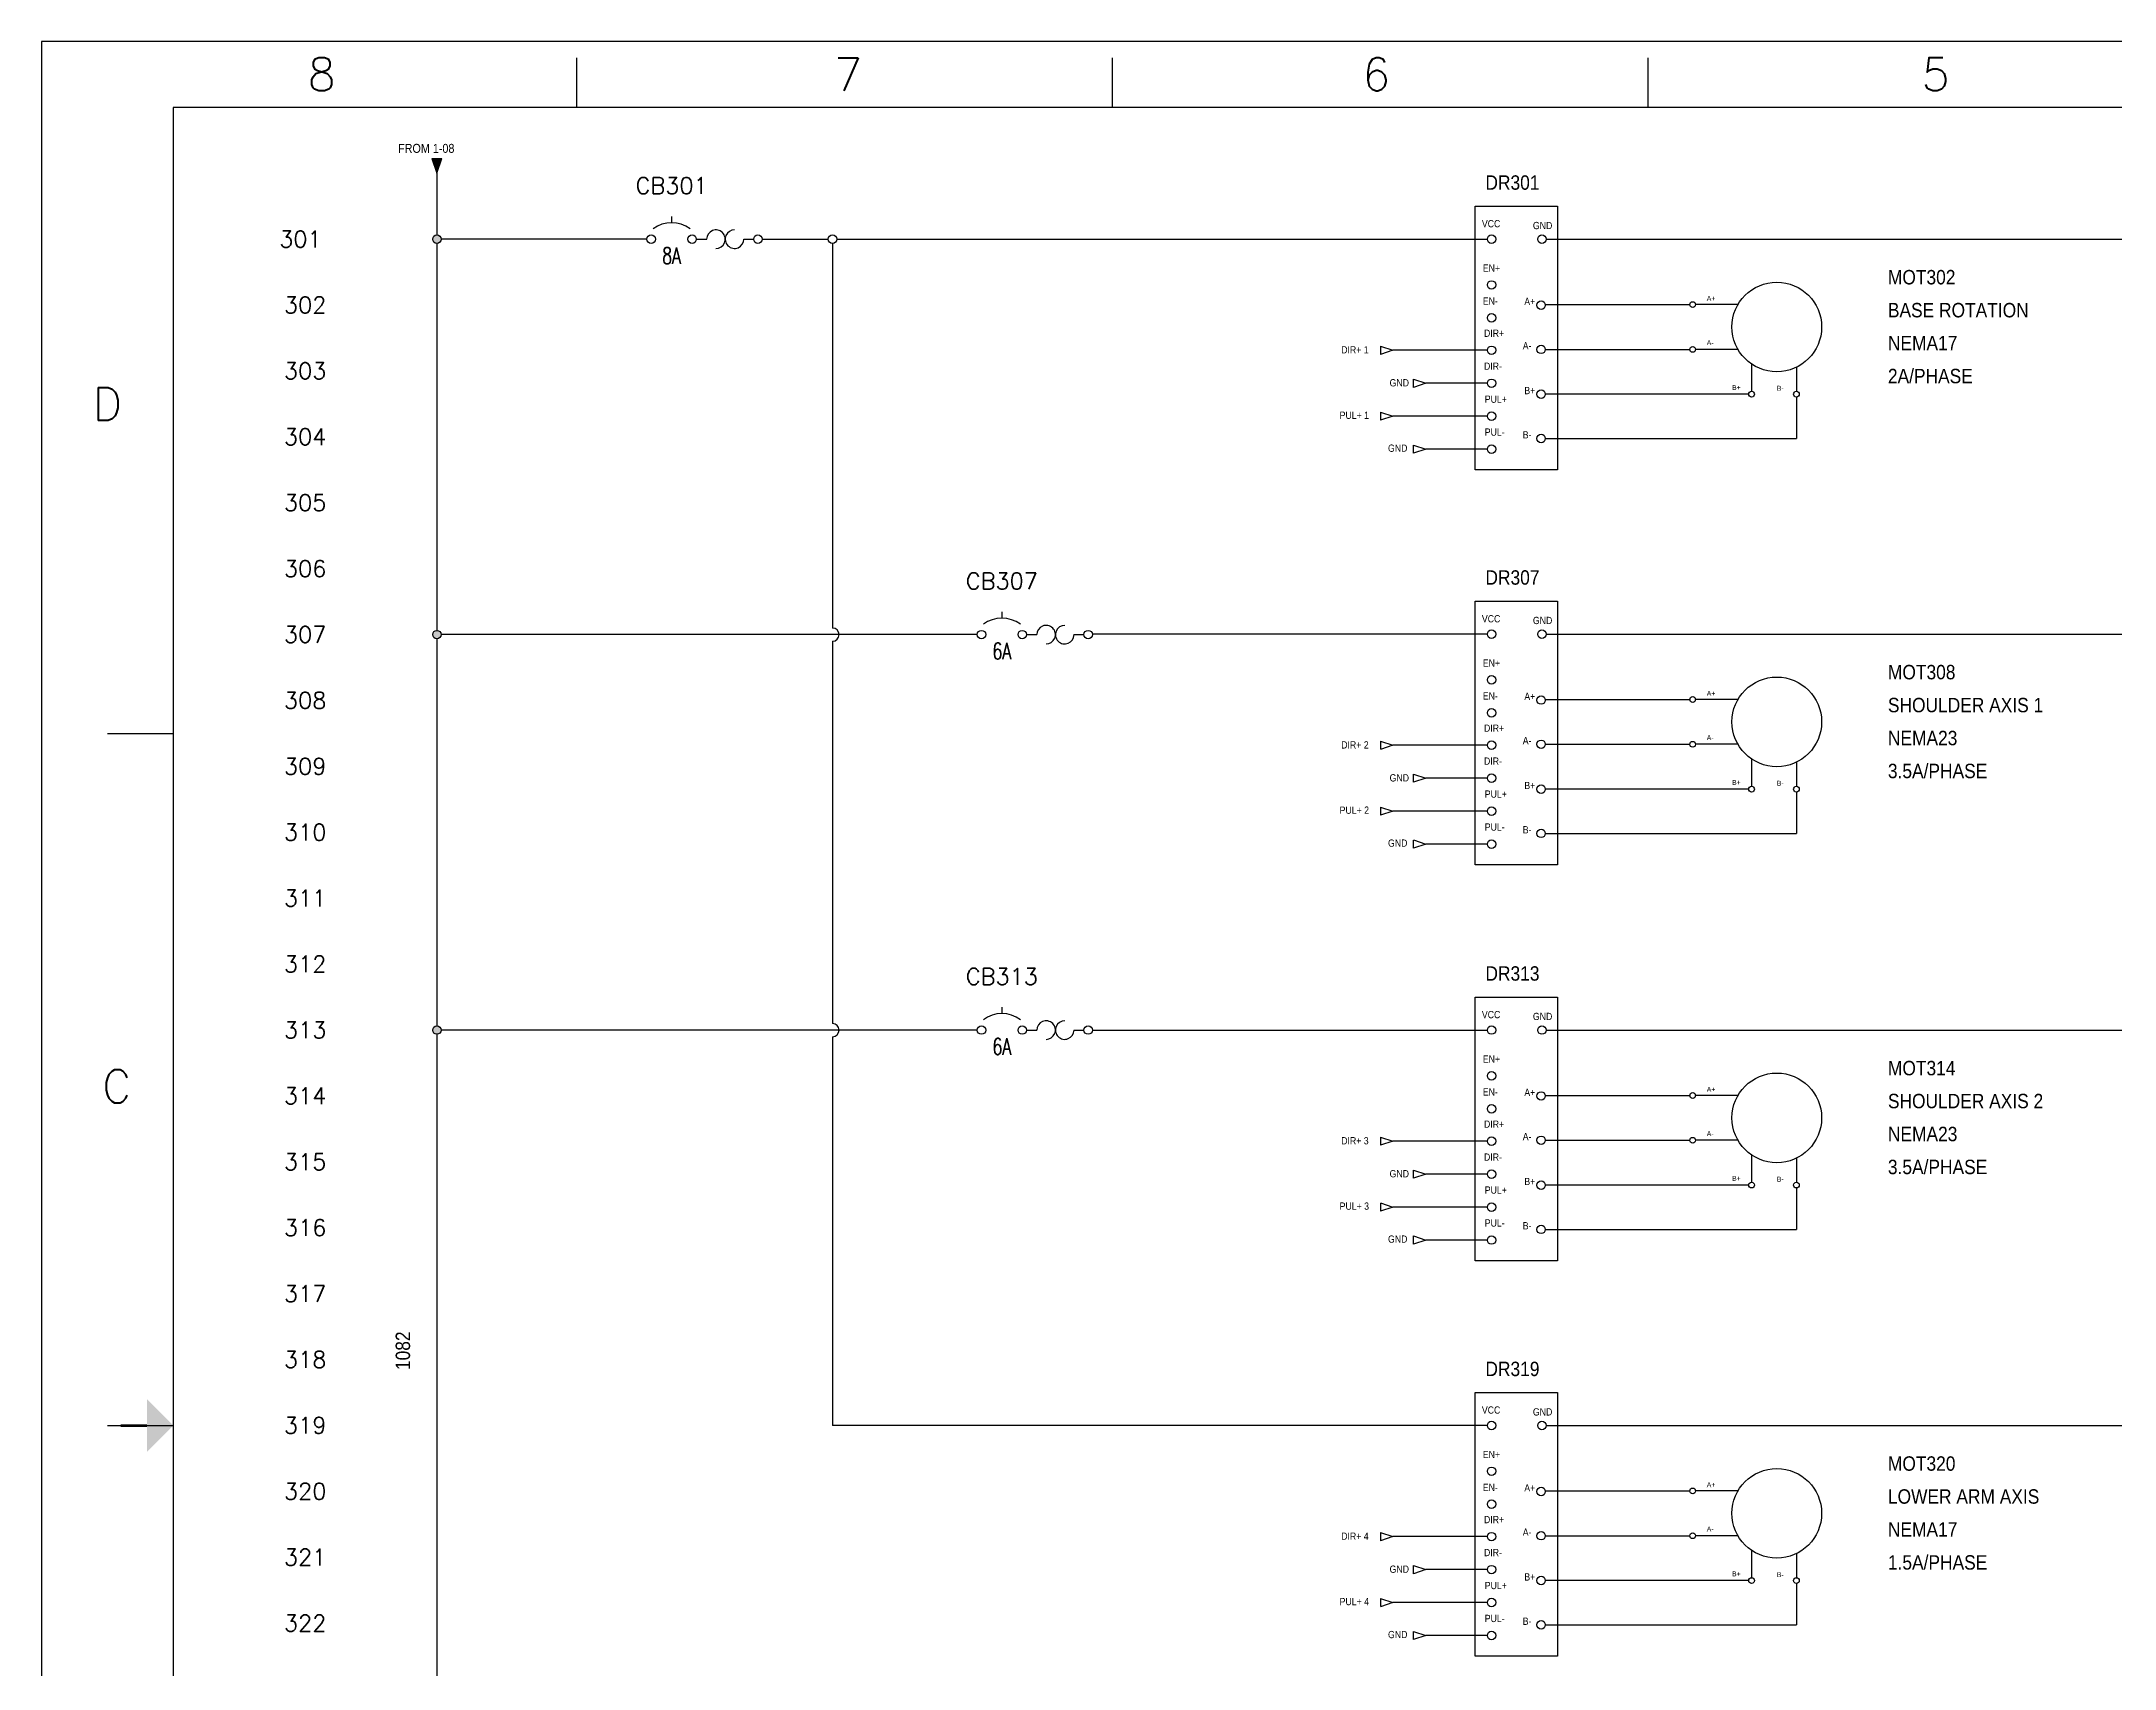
# Model space of a CAD drawing. Header units: inches. Extents: x 1.5 to 34, y 1.5 to 22.5.
# Drawn here: x 1.5 to 17.22, y 10.16 to 22.5 of the extents above; entities that cross this region are included whole.
import ezdxf
from ezdxf.enums import TextEntityAlignment as Align

# ---------------------------------------------------------------- set-up
doc = ezdxf.new("R2010")
doc.units = ezdxf.units.IN
doc.header["$MEASUREMENT"] = 0
for name, color, linetype in [('MISC', 7, 'Continuous'), ('PSYMS', 7, 'Continuous'), ('SYMS', 7, 'Continuous'), ('TAGS', 150, 'Continuous'), ('Title Block', 7, 'Continuous'), ('WIRES', 7, 'Continuous')]:
    doc.layers.add(name, color=color, linetype=linetype)
doc.layers.add('Schraffur (ISO)', color=7, linetype='Continuous', lineweight=18)
doc.layers.add('Skizziergeometrie (ISO)', color=7, linetype='Continuous', lineweight=25)
doc.styles.add('AW_TAG', font='txt', dxfattribs={"width": 0.9, "height": 0.109375})
doc.styles.add('Roman', font='romans')
doc.styles.add('WD', font='romans.shx')

# ---------------------------------------------------------------- blocks, each defined once
blk = doc.blocks.new('ANSI_border_D')
at = {"layer": 'Title Block'}
for p, q in [((0, 21), (0, 0)), ((32.5, 21), (0, 21)), ((4.062, 20.5), (4.062, 20.875)), ((8.125, 20.5), (8.125, 20.875)), ((12.187, 20.5), (12.187, 20.875)), ((1, 20.5), (1, 0.5)), ((31.5, 20.5), (1, 20.5)), ((0.5, 15.75), (1, 15.75)), ((0.5, 10.5), (1, 10.5))]:
    blk.add_line(p, q, dxfattribs=at)
at = {"layer": 'Title Block', "const_width": 0.02}
for points in [[(0.6, 10.5), (0.6, 10.5)], [(0.6, 10.5), (0.8, 10.5)]]:
    blk.add_lwpolyline(points, dxfattribs=at)
at = {"layer": 'Title Block'}
blk.add_solid([(0.8, 10.3), (0.8, 10.7), (1, 10.5)], dxfattribs=at)
at = {"layer": 'Title Block', "style": 'Roman'}
for s, p in [('8', (2.125, 20.75)), ('7', (6.119, 20.75)), ('6', (10.125, 20.75)), ('5', (14.369, 20.75)), ('D', (0.5, 18.25)), ('C', (0.571, 13.073))]:
    blk.add_text(s, height=0.25, dxfattribs=at).set_placement(p, align=Align.MIDDLE_CENTER)
blk = doc.blocks.new('WD_MLRH')
at = {"style": 'WD'}
blk.add_attdef('RUNGFIRST', text='', height=0.125, dxfattribs=at).set_placement((-0.25, 0), align=Align.MIDDLE_RIGHT)
at = {"style": 'WD', "flags": 1}
for tag, p in [('RUNGHORV', (-0.25, -0.127)), ('RUNGINC', (-0.25, -0.163)), ('WIREMODE', (-0.25, -0.281)), ('RUNGDIST', (-0.25, -0.2)), ('RUNGCNT', (-0.25, -0.237)), ('WIREFMT', (-0.25, -0.321)), ('WIRE-START', (-0.25, -0.356)), ('WIRE-GSUF', (-0.25, -0.396)), ('PH3SPACE', (-0.25, -0.437))]:
    blk.add_attdef(tag, text='', height=0.025, dxfattribs=at).set_placement(p, align=Align.RIGHT)
blk = doc.blocks.new('HCB11TH')
for p, q in [((0, 0.173), (0, 0.126)), ((0.188, 0), (0.266, 0)), ((0.547, 0), (0.623, 0))]:
    blk.add_line(p, q)
for centre in [(-0.155, 0), (0.155, 0), (0.655, 0)]:
    blk.add_circle(centre, 0.0322)
for centre, radius, start, end in [((0, -0.109), 0.234, 53.1301, 126.8699), ((0.336, 0), 0.0703, 270.001, 180.002), ((0.477, 0), 0.0703, 90, 0.001)]:
    blk.add_arc(centre, radius, start, end)
at = {"style": 'WD', "width": 0.7}
for tag, p in [('INST', (-0.653, 0.431)), ('LOC', (-0.484, 0.431)), ('DESC1', (-0.327, 0.431)), ('DESC2', (-0.171, 0.431))]:
    blk.add_attdef(tag, text='', height=0.125, rotation=90, dxfattribs=at).set_placement(p, align=Align.CENTER)
at = {"style": 'WD'}
blk.add_attdef('TAG1', text='', height=0.125, rotation=90, dxfattribs=at).set_placement((-0.015, 0.421), align=Align.CENTER)
for tag, p, height, flags in [('X2LINK', (0, 0.219), 0.01, 1), ('FAMILY', (0.205, 0.152), 0.01, 9), ('X4TERM01', (-0.188, 0), 0.0125, 1), ('X8LINK', (0, 0), 0.01, 1), ('X1TERM02', (0.688, 0), 0.0125, 1)]:
    blk.add_attdef(tag, p, '', height=height, dxfattribs=dict(at, flags=flags))
at = {"linetype": 'Continuous', "style": 'WD', "flags": 9}
for tag, p in [('ASSYCODE', (0.219, 0.062)), ('MFG', (0.228, 0.089)), ('CAT', (0.23, 0.108))]:
    blk.add_attdef(tag, text='', height=0.01, dxfattribs=at).set_placement(p, align=Align.CENTER)
at = {"linetype": 'Continuous', "style": 'WD', "flags": 8}
blk.add_attdef('TERM01', text='', height=0.125, rotation=90, dxfattribs=at).set_placement((-0.361, 0.041), align=Align.TOP_RIGHT)
at = {"style": 'WD', "width": 0.7}
for tag, p in [('RATING1', (0, -0.188)), ('XREF', (0, -0.344))]:
    blk.add_attdef(tag, text='', height=0.125, dxfattribs=at).set_placement(p, align=Align.CENTER)
at = {"linetype": 'Continuous', "style": 'WD', "flags": 8}
blk.add_attdef('TERM02', text='', height=0.125, dxfattribs=at).set_placement((0.75, -0.031), align=Align.TOP_LEFT)
blk = doc.blocks.new('HA1X1')
for p, q in [((-0.09375, 0.03125), (0, 0)), ((0, 0), (-0.09375, -0.03125))]:
    blk.add_line(p, q)
at = {"style": 'WD', "width": 0.9}
blk.add_attdef('DESC1', (0.1, 0.0406), '', height=0.125, dxfattribs=at)
at = {"style": 'WD', "flags": 1}
blk.add_attdef('X4TERM01', (0, 0), '', height=0.01, dxfattribs=at)
at = {"style": 'WD', "width": 0.9}
blk.add_attdef('DESC2', text='', height=0.125, dxfattribs=at).set_placement((0.1, -0.025), align=Align.TOP_LEFT)

msp = doc.modelspace()

# ---------------------------------------------------------------- hatches: boundary and pattern name
at = {"layer": 'PSYMS', "true_color": 0xffffff}
h = msp.add_hatch(color=7, dxfattribs=at)
h.dxf.hatch_style = 1
edge = h.paths.add_edge_path()
edge.add_ellipse((4.5, 21), major_axis=(0, 0.0322), ratio=1, start_angle=270, end_angle=360)
edge.add_ellipse((4.5, 21), major_axis=(0, 0.0322), ratio=1, start_angle=0, end_angle=180)
edge.add_ellipse((4.5, 21), major_axis=(0, 0.0322), ratio=1, start_angle=180, end_angle=270)
edge = h.paths.add_edge_path()
edge.add_ellipse((4.5, 18), major_axis=(0, 0.0322), ratio=1, start_angle=270, end_angle=360)
edge.add_ellipse((4.5, 18), major_axis=(0, 0.0322), ratio=1, start_angle=0, end_angle=180)
edge.add_ellipse((4.5, 18), major_axis=(0, 0.0322), ratio=1, start_angle=180, end_angle=270)
edge = h.paths.add_edge_path()
edge.add_ellipse((4.5, 15), major_axis=(0, 0.0322), ratio=1, start_angle=180, end_angle=270)
edge.add_ellipse((4.5, 15), major_axis=(0, 0.0322), ratio=1, start_angle=270, end_angle=360)
edge.add_ellipse((4.5, 15), major_axis=(0, 0.0322), ratio=1, start_angle=0, end_angle=180)
edge = h.paths.add_edge_path()
edge.add_ellipse((4.5, 9), major_axis=(0, 0.0322), ratio=1, start_angle=270, end_angle=360)
edge.add_ellipse((4.5, 9), major_axis=(0, 0.0322), ratio=1, start_angle=0, end_angle=180)
edge.add_ellipse((4.5, 9), major_axis=(0, 0.0322), ratio=1, start_angle=180, end_angle=270)
edge = h.paths.add_edge_path()
edge.add_ellipse((31, 6), major_axis=(0, 0.0322), ratio=1, start_angle=180, end_angle=360)
edge.add_ellipse((31, 6), major_axis=(0, 0.0322), ratio=1, start_angle=0, end_angle=90)
edge.add_ellipse((31, 6), major_axis=(0, 0.0322), ratio=1, start_angle=90, end_angle=180)
edge = h.paths.add_edge_path()
edge.add_ellipse((31, 9), major_axis=(0, 0.0322), ratio=1, start_angle=180, end_angle=360)
edge.add_ellipse((31, 9), major_axis=(0, 0.0322), ratio=1, start_angle=0, end_angle=90)
edge.add_ellipse((31, 9), major_axis=(0, 0.0322), ratio=1, start_angle=90, end_angle=180)
edge = h.paths.add_edge_path()
edge.add_ellipse((31, 12), major_axis=(0, 0.0322), ratio=1, start_angle=180, end_angle=360)
edge.add_ellipse((31, 12), major_axis=(0, 0.0322), ratio=1, start_angle=0, end_angle=90)
edge.add_ellipse((31, 12), major_axis=(0, 0.0322), ratio=1, start_angle=90, end_angle=180)
edge = h.paths.add_edge_path()
edge.add_ellipse((31, 15), major_axis=(0, 0.0322), ratio=1, start_angle=180, end_angle=360)
edge.add_ellipse((31, 15), major_axis=(0, 0.0322), ratio=1, start_angle=0, end_angle=90)
edge.add_ellipse((31, 15), major_axis=(0, 0.0322), ratio=1, start_angle=90, end_angle=180)
edge = h.paths.add_edge_path()
edge.add_ellipse((31, 18.004), major_axis=(0, 0.0322), ratio=1, start_angle=180, end_angle=360)
edge.add_ellipse((31, 18.004), major_axis=(0, 0.0322), ratio=1, start_angle=0, end_angle=90)
edge.add_ellipse((31, 18.004), major_axis=(0, 0.0322), ratio=1, start_angle=90, end_angle=180)
edge = h.paths.add_edge_path()
edge.add_ellipse((31, 21), major_axis=(0, 0.0322), ratio=1, start_angle=180, end_angle=360)
edge.add_ellipse((31, 21), major_axis=(0, 0.0322), ratio=1, start_angle=0, end_angle=90)
edge.add_ellipse((31, 21), major_axis=(0, 0.0322), ratio=1, start_angle=90, end_angle=180)
at = {"layer": 'Schraffur (ISO)'}
msp.add_hatch(color=256, dxfattribs=at).paths.add_polyline_path([(4.462, 21.613), (4.5, 21.5), (4.538, 21.613)])

# ---------------------------------------------------------------- linework, layer by layer
at = {"layer": 'PSYMS'}
for p, q in [((4.5, 21.5), (4.5, 21.032)), ((4.5, 20.968), (4.5, 18.032)), ((6.093, 21), (4.532, 21)), ((6.968, 21), (7.468, 21)), ((7.5, 20.968), (7.5, 18.05)), ((7.532, 21), (12.468, 21)), ((12.914, 21), (30.968, 21)), ((12.907, 20.504), (14.003, 20.504)), ((14.369, 20.504), (14.047, 20.504)), ((11.656, 20.188), (11.656, 20.126)), ((12.468, 20.157), (11.75, 20.157)), ((12.907, 20.164), (14.003, 20.164)), ((14.369, 20.164), (14.047, 20.164)), ((14.472, 20.053), (14.472, 19.846)), ((14.812, 20.028), (14.812, 19.846)), ((11.906, 19.938), (11.906, 19.876)), ((12.468, 19.907), (12, 19.907)), ((14.45, 19.824), (12.907, 19.824)), ((11.656, 19.688), (11.656, 19.626)), ((12.468, 19.657), (11.75, 19.657)), ((14.812, 19.802), (14.812, 19.488)), ((11.906, 19.438), (11.906, 19.376)), ((12.468, 19.407), (12, 19.407)), ((12.907, 19.488), (14.812, 19.488)), ((4.5, 17.968), (4.5, 15.032)), ((8.598, 18), (4.532, 18)), ((7.5, 17.95), (7.5, 15.05)), ((12.468, 18.004), (9.472, 18.004)), ((12.914, 18.004), (30.968, 18.004)), ((12.907, 17.508), (14.003, 17.508)), ((14.369, 17.508), (14.047, 17.508)), ((11.656, 17.192), (11.656, 17.13)), ((12.468, 17.161), (11.75, 17.161)), ((12.907, 17.168), (14.003, 17.168)), ((14.369, 17.168), (14.047, 17.168)), ((14.472, 17.057), (14.472, 16.85)), ((14.812, 17.032), (14.812, 16.85)), ((11.906, 16.942), (11.906, 16.88)), ((12.468, 16.911), (12, 16.911)), ((14.45, 16.828), (12.907, 16.828)), ((11.656, 16.692), (11.656, 16.63)), ((14.812, 16.806), (14.812, 16.492)), ((12.468, 16.661), (11.75, 16.661)), ((11.906, 16.442), (11.906, 16.38)), ((12.468, 16.411), (12, 16.411)), ((12.907, 16.492), (14.812, 16.492)), ((4.5, 14.968), (4.5, 9.032)), ((8.598, 15), (4.532, 15)), ((7.5, 14.95), (7.5, 12)), ((9.473, 15), (12.468, 15)), ((12.914, 15), (30.968, 15)), ((12.907, 14.504), (14.003, 14.504)), ((14.369, 14.504), (14.047, 14.504)), ((11.656, 14.188), (11.656, 14.126)), ((12.468, 14.157), (11.75, 14.157)), ((12.907, 14.164), (14.003, 14.164)), ((14.369, 14.164), (14.047, 14.164)), ((14.472, 14.053), (14.472, 13.846)), ((14.812, 14.028), (14.812, 13.846)), ((11.906, 13.938), (11.906, 13.876)), ((12.468, 13.907), (12, 13.907)), ((11.656, 13.688), (11.656, 13.626)), ((14.45, 13.824), (12.907, 13.824)), ((14.812, 13.802), (14.812, 13.488)), ((12.468, 13.657), (11.75, 13.657)), ((11.906, 13.438), (11.906, 13.376)), ((12.468, 13.407), (12, 13.407)), ((12.907, 13.488), (14.812, 13.488)), ((12.468, 12), (7.5, 12)), ((12.914, 12), (30.968, 12)), ((12.907, 11.504), (14.003, 11.504)), ((14.369, 11.504), (14.047, 11.504)), ((11.656, 11.188), (11.656, 11.126)), ((12.468, 11.157), (11.75, 11.157)), ((12.907, 11.164), (14.003, 11.164)), ((14.369, 11.164), (14.047, 11.164)), ((14.472, 11.053), (14.472, 10.846)), ((14.812, 11.028), (14.812, 10.846)), ((11.906, 10.938), (11.906, 10.876)), ((12.468, 10.907), (12, 10.907)), ((14.45, 10.824), (12.907, 10.824)), ((14.812, 10.802), (14.812, 10.488)), ((11.656, 10.688), (11.656, 10.626)), ((12.468, 10.657), (11.75, 10.657)), ((11.906, 10.438), (11.906, 10.376)), ((12.468, 10.407), (12, 10.407)), ((12.907, 10.488), (14.812, 10.488))]:
    msp.add_line(p, q, dxfattribs=at)
for points in [[(13, 19.25), (12.375, 19.25), (12.375, 21.25), (13, 21.25)], [(13, 16.254), (12.375, 16.254), (12.375, 18.254), (13, 18.254)], [(13, 13.25), (12.375, 13.25), (12.375, 15.25), (13, 15.25)], [(13, 10.25), (12.375, 10.25), (12.375, 12.25), (13, 12.25)]]:
    msp.add_lwpolyline(points, close=True, dxfattribs=at)
for centre in [(14.663, 20.334), (14.663, 17.338), (14.663, 14.334), (14.663, 11.334)]:
    msp.add_circle(centre, 0.34, dxfattribs=at)
for centre, major_axis in [((4.5, 21), (0, 0.0322)), ((7.5, 21), (0, 0.0322)), ((12.5, 21), (0, 0.0322)), ((12.882, 21), (0, 0.0322)), ((12.5, 20.653), (0, 0.0322)), ((12.875, 20.5), (0, 0.0322)), ((14.025, 20.504), (0, 0.0219)), ((12.5, 20.403), (0, 0.0322)), ((12.5, 20.157), (0, 0.0322)), ((12.875, 20.164), (0, 0.0322)), ((14.025, 20.164), (0, 0.0219)), ((12.5, 19.907), (0, 0.0322)), ((12.875, 19.824), (0, 0.0322)), ((14.472, 19.824), (0, 0.0219)), ((14.812, 19.824), (0, 0.0219)), ((12.5, 19.657), (0, 0.0322)), ((12.875, 19.488), (0, 0.0322)), ((12.5, 19.407), (0, 0.0322)), ((4.5, 18), (0, 0.0322)), ((12.5, 18.004), (0, 0.0322)), ((12.882, 18.004), (0, 0.0322)), ((12.5, 17.657), (0, 0.0322)), ((12.875, 17.504), (0, 0.0322)), ((14.025, 17.508), (0, 0.0219)), ((12.5, 17.407), (0, 0.0322)), ((12.5, 17.161), (0, 0.0322)), ((12.875, 17.168), (0, 0.0322)), ((14.025, 17.168), (0, 0.0219)), ((12.5, 16.911), (0, 0.0322)), ((12.875, 16.828), (0, 0.0322)), ((14.472, 16.828), (0, 0.0219)), ((14.812, 16.828), (0, 0.0219)), ((12.5, 16.661), (0, 0.0322)), ((12.875, 16.492), (0, 0.0322)), ((12.5, 16.411), (0, 0.0322)), ((4.5, 15), (0, 0.0322)), ((12.5, 15), (0, 0.0322)), ((12.882, 15), (0, 0.0322)), ((12.5, 14.653), (0, 0.0322)), ((12.875, 14.5), (0, 0.0322)), ((14.025, 14.504), (0, 0.0219)), ((12.5, 14.403), (0, 0.0322)), ((12.5, 14.157), (0, 0.0322)), ((12.875, 14.164), (0, 0.0322)), ((14.025, 14.164), (0, 0.0219)), ((12.5, 13.907), (0, 0.0322)), ((12.875, 13.824), (0, 0.0322)), ((14.472, 13.824), (0, 0.0219)), ((14.812, 13.824), (0, 0.0219)), ((12.5, 13.657), (0, 0.0322)), ((12.5, 13.407), (0, 0.0322)), ((12.875, 13.488), (0, 0.0322)), ((12.5, 12), (0, 0.0322)), ((12.882, 12), (0, 0.0322)), ((12.5, 11.653), (0, 0.0322)), ((12.875, 11.5), (0, 0.0322)), ((14.025, 11.504), (0, 0.0219)), ((12.5, 11.403), (0, 0.0322)), ((12.5, 11.157), (0, 0.0322)), ((12.875, 11.164), (0, 0.0322)), ((14.025, 11.164), (0, 0.0219)), ((12.5, 10.907), (0, 0.0322)), ((12.875, 10.824), (0, 0.0322)), ((14.472, 10.824), (0, 0.0219)), ((14.812, 10.824), (0, 0.0219)), ((12.5, 10.657), (0, 0.0322)), ((12.5, 10.407), (0, 0.0322)), ((12.875, 10.488), (0, 0.0322))]:
    msp.add_ellipse(centre, major_axis=major_axis, ratio=1, dxfattribs=at)
at = {"layer": 'Skizziergeometrie (ISO)'}
for p, q in [((4.462, 21.613), (4.538, 21.613)), ((4.462, 21.613), (4.5, 21.5)), ((4.5, 21.5), (4.538, 21.613))]:
    msp.add_line(p, q, dxfattribs=at)
at = {"layer": 'WIRES'}
for centre in [(7.5, 18), (7.5, 15)]:
    msp.add_arc(centre, 0.05, 270, 90, dxfattribs=at)

# ---------------------------------------------------------------- block references
msp.add_blockref('ANSI_border_D', (1.5, 1.5))
msp.add_blockref('WD_MLRH', (3.875, 21)).add_auto_attribs({'RUNGFIRST': '301'})
at = {"layer": 'PSYMS'}
for p in [(11.75, 20.157), (11.75, 20.157), (12, 19.907), (12, 19.907), (11.75, 19.657), (11.75, 19.657), (12, 19.407), (12, 19.407), (11.75, 17.161), (11.75, 17.161), (12, 16.911), (12, 16.911), (11.75, 16.661), (11.75, 16.661), (12, 16.411), (12, 16.411), (11.75, 14.157), (11.75, 14.157), (12, 13.907), (12, 13.907), (11.75, 13.657), (11.75, 13.657), (12, 13.407), (12, 13.407), (11.75, 11.157), (11.75, 11.157), (12, 10.907), (12, 10.907), (11.75, 10.657), (11.75, 10.657), (12, 10.407), (12, 10.407)]:
    msp.add_blockref('HA1X1', p, dxfattribs=at)
at = {"layer": 'SYMS'}
ref = msp.add_blockref('HCB11TH', (6.28, 21), dxfattribs=at)
ref.add_attrib('RATING1', '8A', dxfattribs={"layer": 'MISC', "height": 0.125, "style": 'WD', "width": 0.7}).set_placement((6.28, 20.813), align=Align.CENTER)
ref.add_attrib('TAG1', 'CB301', dxfattribs={"layer": 'TAGS', "color": 0, "height": 0.125, "style": 'WD'}).set_placement((6.28, 21.344), align=Align.CENTER)
ref = msp.add_blockref('HCB11TH', (8.785, 18), dxfattribs=at)
ref.add_attrib('RATING1', '6A', dxfattribs={"layer": 'MISC', "height": 0.125, "style": 'WD', "width": 0.7}).set_placement((8.785, 17.813), align=Align.CENTER)
ref.add_attrib('TAG1', 'CB307', dxfattribs={"layer": 'TAGS', "color": 0, "height": 0.125, "style": 'WD'}).set_placement((8.785, 18.344), align=Align.CENTER)
ref = msp.add_blockref('HCB11TH', (8.785, 15), dxfattribs=at)
ref.add_attrib('RATING1', '6A', dxfattribs={"layer": 'MISC', "height": 0.125, "style": 'WD', "width": 0.7}).set_placement((8.785, 14.813), align=Align.CENTER)
ref.add_attrib('TAG1', 'CB313', dxfattribs={"layer": 'TAGS', "color": 0, "height": 0.125, "style": 'WD'}).set_placement((8.785, 15.344), align=Align.CENTER)

# ---------------------------------------------------------------- texts
at = {"style": 'WD'}
for s, p in [('302', (3.661, 20.501)), ('303', (3.661, 20.001)), ('304', (3.661, 19.501)), ('305', (3.661, 19.001)), ('306', (3.661, 18.501)), ('307', (3.661, 18.001)), ('308', (3.661, 17.501)), ('309', (3.661, 17.001)), ('310', (3.661, 16.501)), ('311', (3.661, 16.001)), ('312', (3.661, 15.501)), ('313', (3.661, 15.001)), ('314', (3.661, 14.501)), ('315', (3.661, 14.001)), ('316', (3.661, 13.501)), ('317', (3.661, 13.001)), ('318', (3.661, 12.501)), ('319', (3.661, 12.001)), ('320', (3.661, 11.501)), ('321', (3.661, 11.001)), ('322', (3.661, 10.501))]:
    msp.add_text(s, height=0.125, dxfattribs=at).set_placement(p, align=Align.MIDDLE_RIGHT)
at = {"layer": 'PSYMS', "style": 'AW_TAG', "width": 0.9}
for s, height, p in [('FROM 1-08', 0.068, (4.205, 21.655)), ('DR301', 0.1094, (12.453, 21.375)), ('VCC', 0.0551, (12.426, 21.09)), ('GND', 0.0551, (12.813, 21.076)), ('EN+', 0.0551, (12.433, 20.753)), ('MOT302', 0.1094, (15.506, 20.657)), ('EN-', 0.0551, (12.433, 20.503)), ('A+', 0.0551, (12.748, 20.5)), ('A+', 0.0375, (14.132, 20.532)), ('BASE ROTATION', 0.10938, (15.506, 20.407)), ('DIR+', 0.0551, (12.442, 20.259)), ('DIR+ 1 ', 0.0551, (11.359, 20.133)), ('A-', 0.0551, (12.736, 20.164)), ('A-', 0.0375, (14.132, 20.196)), ('NEMA17', 0.1094, (15.506, 20.157)), ('DIR-', 0.0551, (12.442, 20.009)), ('2A/PHASE', 0.1094, (15.506, 19.907)), ('GND', 0.0551, (11.726, 19.883)), ('PUL+', 0.0551, (12.448, 19.759)), ('B+', 0.0551, (12.748, 19.824)), ('B+', 0.0375, (14.324, 19.856)), ('B-', 0.0375, (14.664, 19.85)), ('PUL+ 1', 0.0551, (11.347, 19.637)), ('PUL-', 0.0551, (12.448, 19.509)), ('B-', 0.0551, (12.736, 19.488)), ('GND', 0.0551, (11.714, 19.387)), ('DR307', 0.1094, (12.453, 18.379)), ('VCC', 0.0551, (12.426, 18.093)), ('GND', 0.0551, (12.813, 18.08)), ('EN+', 0.0551, (12.433, 17.757)), ('MOT308', 0.1094, (15.506, 17.661)), ('EN-', 0.0551, (12.433, 17.507)), ('A+', 0.0551, (12.748, 17.504)), ('A+', 0.0375, (14.132, 17.536)), ('SHOULDER AXIS 1', 0.10938, (15.506, 17.411)), ('DIR+', 0.0551, (12.442, 17.263)), ('DIR+ 2 ', 0.0551, (11.359, 17.136)), ('A-', 0.0551, (12.736, 17.168)), ('A-', 0.0375, (14.132, 17.2)), ('NEMA23', 0.1094, (15.506, 17.161)), ('DIR-', 0.0551, (12.442, 17.013)), ('3.5A/PHASE', 0.1094, (15.506, 16.911)), ('GND', 0.0551, (11.726, 16.886)), ('B+', 0.0551, (12.748, 16.828)), ('B+', 0.0375, (14.324, 16.86)), ('B-', 0.0375, (14.664, 16.854)), ('PUL+ 2', 0.0551, (11.347, 16.641)), ('PUL+', 0.0551, (12.448, 16.763)), ('PUL-', 0.0551, (12.448, 16.513)), ('B-', 0.0551, (12.736, 16.492)), ('GND', 0.0551, (11.714, 16.391)), ('DR313', 0.1094, (12.453, 15.375)), ('VCC', 0.0551, (12.426, 15.09)), ('GND', 0.0551, (12.813, 15.076)), ('EN+', 0.0551, (12.433, 14.753)), ('MOT314', 0.1094, (15.506, 14.657)), ('EN-', 0.0551, (12.433, 14.503)), ('A+', 0.0551, (12.748, 14.5)), ('A+', 0.0375, (14.132, 14.532)), ('SHOULDER AXIS 2', 0.10938, (15.506, 14.407)), ('DIR+', 0.0551, (12.442, 14.259)), ('DIR+ 3 ', 0.0551, (11.359, 14.133)), ('A-', 0.0551, (12.736, 14.164)), ('A-', 0.0375, (14.132, 14.196)), ('NEMA23', 0.1094, (15.506, 14.157)), ('DIR-', 0.0551, (12.442, 14.009)), ('3.5A/PHASE', 0.1094, (15.506, 13.907)), ('GND', 0.0551, (11.726, 13.883)), ('B+', 0.0551, (12.748, 13.824)), ('B+', 0.0375, (14.324, 13.856)), ('B-', 0.0375, (14.664, 13.85)), ('PUL+ 3', 0.0551, (11.347, 13.637)), ('PUL+', 0.0551, (12.448, 13.759)), ('PUL-', 0.0551, (12.448, 13.509)), ('B-', 0.0551, (12.736, 13.488)), ('GND', 0.0551, (11.714, 13.387)), ('DR319', 0.1094, (12.453, 12.375)), ('VCC', 0.0551, (12.426, 12.09)), ('GND', 0.0551, (12.813, 12.076)), ('EN+', 0.0551, (12.433, 11.753)), ('MOT320', 0.1094, (15.506, 11.657)), ('EN-', 0.0551, (12.433, 11.503)), ('A+', 0.0551, (12.748, 11.5)), ('A+', 0.0375, (14.132, 11.532)), ('LOWER ARM AXIS', 0.10938, (15.506, 11.407)), ('DIR+ 4 ', 0.0551, (11.359, 11.133)), ('DIR+', 0.0551, (12.442, 11.259)), ('A-', 0.0551, (12.736, 11.164)), ('A-', 0.0375, (14.132, 11.196)), ('NEMA17', 0.1094, (15.506, 11.157)), ('DIR-', 0.0551, (12.442, 11.009)), ('1.5A/PHASE', 0.1094, (15.506, 10.907)), ('GND', 0.0551, (11.726, 10.883)), ('B+', 0.0551, (12.748, 10.824)), ('B+', 0.0375, (14.324, 10.856)), ('B-', 0.0375, (14.664, 10.85)), ('PUL+', 0.0551, (12.448, 10.759)), ('PUL+ 4', 0.0551, (11.347, 10.637)), ('PUL-', 0.0551, (12.448, 10.509)), ('B-', 0.0551, (12.736, 10.488)), ('GND', 0.0551, (11.714, 10.387))]:
    msp.add_text(s, height=height, dxfattribs=at).set_placement(p)
msp.add_text('1082', height=0.1094, rotation=90, dxfattribs=at).set_placement((4.296, 12.421))

doc.saveas('drawing.dxf')
